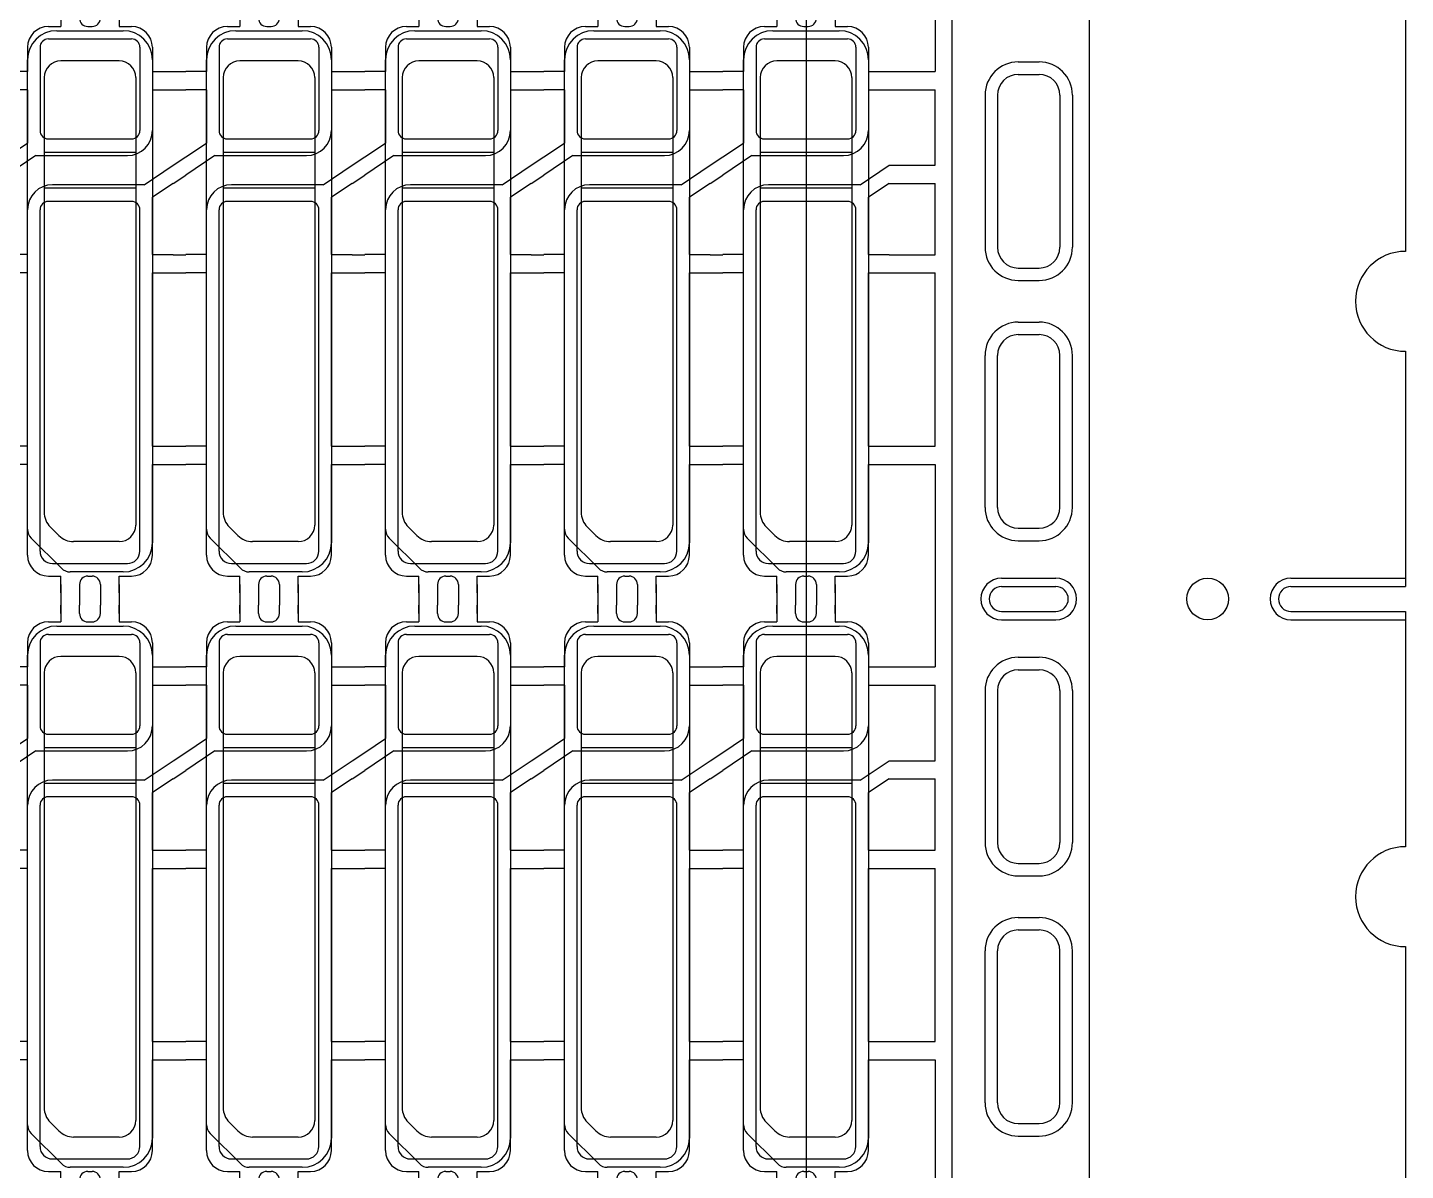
# Model space of a CAD drawing. Header units: millimetres. Extents: x -992 to 1678, y 98 to 1000.
# Drawn here: x -677.54 to -660.99, y 575.23 to 588.96 of the extents above; entities that cross this region are included whole.
import ezdxf

# ---------------------------------------------------------------- set-up
doc = ezdxf.new("R2010")
doc.units = ezdxf.units.MM
doc.linetypes.add('CENTER', pattern=[10.16, 6.35, -1.27, 1.27, -1.27])
doc.linetypes.add('HIDDEN', pattern=[1.905, 1.27, -0.635])
for name, color, linetype in [('1', 3, 'Continuous'), ('b etching', 1, 'Continuous'), ('CEN', 8, 'CENTER'), ('HID', 1, 'HIDDEN'), ('PPA', 2, 'Continuous')]:
    doc.layers.add(name, color=color, linetype=linetype)

# ---------------------------------------------------------------- blocks, each defined once
blk = doc.blocks.new('e1')
at = {"layer": '1'}
for p, q in [((-947.058, 906.581), (-947.058, 906.481)), ((-947.058, 906.481), (-947.058, 906.581)), ((-947.058, 906.581), (-947.058, 906.381)), ((-946.358, 906.581), (-946.358, 906.481)), ((-946.358, 906.481), (-946.358, 906.581)), ((-946.358, 906.581), (-946.358, 906.381)), ((-946.358, 906.381), (-946.208, 906.381)), ((-947.458, 906.131), (-947.458, 905.841)), ((-945.958, 906.131), (-945.958, 905.841)), ((-947.458, 905.841), (-947.708, 905.841)), ((-945.958, 905.841), (-945.708, 905.841)), ((-947.458, 905.621), (-947.708, 905.621)), ((-947.458, 905.621), (-947.458, 904.981)), ((-945.958, 905.621), (-945.958, 905.131)), ((-945.958, 905.621), (-945.708, 905.621)), ((-947.358, 904.831), (-946.258, 904.831)), ((-946.058, 904.481), (-947.158, 904.481)), ((-945.958, 903.641), (-945.958, 904.331)), ((-947.458, 903.641), (-947.458, 904.231)), ((-947.458, 903.641), (-947.708, 903.641)), ((-945.958, 903.641), (-945.708, 903.641)), ((-947.458, 903.421), (-947.708, 903.421)), ((-947.458, 901.341), (-947.458, 903.421)), ((-945.958, 901.341), (-945.958, 903.421)), ((-945.958, 903.421), (-945.708, 903.421)), ((-947.458, 901.341), (-947.708, 901.341)), ((-945.958, 901.341), (-945.708, 901.341)), ((-947.458, 901.121), (-947.708, 901.121)), ((-947.458, 900.031), (-947.458, 901.121)), ((-945.958, 900.031), (-945.958, 901.121)), ((-945.958, 901.121), (-945.708, 901.121)), ((-947.058, 899.581), (-947.058, 899.781)), ((-947.058, 899.581), (-947.058, 899.681)), ((-947.058, 899.681), (-947.058, 899.581)), ((-946.358, 899.781), (-946.208, 899.781)), ((-946.358, 899.581), (-946.358, 899.781)), ((-946.358, 899.581), (-946.358, 899.681)), ((-946.358, 899.681), (-946.358, 899.581))]:
    blk.add_line(p, q, dxfattribs=at)
at = {"layer": '1', "linetype": 'ByBlock'}
for p, q in [((-946.833, 906.481), (-946.833, 906.581)), ((-946.583, 906.481), (-946.583, 906.581)), ((-947.208, 906.381), (-947.058, 906.381)), ((-946.733, 906.381), (-946.683, 906.381)), ((-947.708, 904.814), (-947.458, 904.981)), ((-947.358, 904.831), (-947.708, 904.597)), ((-946.058, 904.481), (-945.708, 904.714)), ((-945.708, 904.497), (-945.958, 904.331)), ((-947.208, 899.781), (-947.058, 899.781)), ((-946.833, 899.681), (-946.833, 899.581)), ((-946.733, 899.781), (-946.683, 899.781)), ((-946.583, 899.681), (-946.583, 899.581))]:
    blk.add_line(p, q, dxfattribs=at)
for centre, start, end in [((-946.733, 906.481), 180, 270), ((-946.683, 906.481), 270, 0), ((-946.733, 899.681), 90, 180), ((-946.683, 899.681), 0, 90)]:
    blk.add_arc(centre, 0.1, start, end, dxfattribs=at)
at = {"layer": '1'}
for centre, radius, start, end in [((-947.208, 906.131), 0.25, 90, 180), ((-946.208, 906.131), 0.25, 0, 90), ((-946.258, 905.131), 0.3, 270, 0), ((-947.158, 904.181), 0.3, 90, 180), ((-947.208, 900.031), 0.25, 180, 270), ((-946.208, 900.031), 0.25, 270, 0)]:
    blk.add_arc(centre, radius, start, end, dxfattribs=at)
blk = doc.blocks.new('e2')
at = {"layer": 'b etching', "linetype": 'ByBlock'}
for p, q in [((-947.308, 906.131), (-947.308, 905.131)), ((-947.208, 906.231), (-946.208, 906.231)), ((-946.108, 906.131), (-946.108, 905.131)), ((-947.208, 905.031), (-946.208, 905.031)), ((-947.308, 900.081), (-947.308, 904.181)), ((-946.208, 904.281), (-947.208, 904.281)), ((-946.108, 900.081), (-946.108, 904.181)), ((-947.158, 899.931), (-946.258, 899.931))]:
    blk.add_line(p, q, dxfattribs=at)
for centre, radius, start, end in [((-947.208, 906.131), 0.1, 90, 180), ((-946.208, 906.131), 0.1, 360, 90), ((-947.208, 905.131), 0.1, 180, 270), ((-946.208, 905.131), 0.1, 270, 360), ((-947.208, 904.181), 0.1, 90, 180), ((-946.208, 904.181), 0.1, 0, 90), ((-947.158, 900.081), 0.15, 180, 270), ((-946.258, 900.081), 0.15, 270, 0)]:
    blk.add_arc(centre, radius, start, end, dxfattribs=at)

msp = doc.modelspace()

# ---------------------------------------------------------------- linework, layer by layer
at = {"layer": '1', "linetype": 'ByBlock'}
for p, q in [((-666.63553085, 590.86062093), (-666.63553085, 588.43062093)), ((-660.98553085, 589.09562093), (-660.98553085, 586.27062093)), ((-675.78553085, 588.43062093), (-675.63553085, 588.43062093)), ((-673.63553085, 588.43062093), (-673.48553085, 588.43062093)), ((-671.48553085, 588.43062093), (-671.33553085, 588.43062093)), ((-669.33553085, 588.43062093), (-669.18553085, 588.43062093)), ((-667.18553085, 588.43062093), (-666.63553085, 588.43062093)), ((-675.78553085, 588.21062093), (-675.63553085, 588.21062093)), ((-673.63553085, 588.21062093), (-673.48553085, 588.21062093)), ((-671.48553085, 588.21062093), (-671.33553085, 588.21062093)), ((-669.33553085, 588.21062093), (-669.18553085, 588.21062093)), ((-667.18553085, 588.21062093), (-666.63553085, 588.21062093)), ((-666.63553085, 587.30395426), (-666.63553085, 588.21062093)), ((-675.78553085, 587.30395426), (-675.63553085, 587.40395426)), ((-673.63553085, 587.30395426), (-673.48553085, 587.40395426)), ((-671.48553085, 587.30395426), (-671.33553085, 587.40395426)), ((-669.33553085, 587.30395426), (-669.18553085, 587.40395426)), ((-667.18553085, 587.30395426), (-666.63553085, 587.30395426)), ((-675.78553085, 587.08728759), (-675.63553085, 587.18728759)), ((-673.63553085, 587.08728759), (-673.48553085, 587.18728759)), ((-671.48553085, 587.08728759), (-671.33553085, 587.18728759)), ((-669.33553085, 587.08728759), (-669.18553085, 587.18728759)), ((-667.18553085, 587.08728759), (-666.63553085, 587.08728759)), ((-666.63553085, 586.23062093), (-666.63553085, 587.08728759)), ((-675.78553085, 586.23062093), (-675.63553085, 586.23062093)), ((-673.63553085, 586.23062093), (-673.48553085, 586.23062093)), ((-671.48553085, 586.23062093), (-671.33553085, 586.23062093)), ((-669.33553085, 586.23062093), (-669.18553085, 586.23062093)), ((-667.18553085, 586.23062093), (-666.63553085, 586.23062093)), ((-675.78553085, 586.01062093), (-675.63553085, 586.01062093)), ((-673.63553085, 586.01062093), (-673.48553085, 586.01062093)), ((-671.48553085, 586.01062093), (-671.33553085, 586.01062093)), ((-669.33553085, 586.01062093), (-669.18553085, 586.01062093)), ((-667.18553085, 586.01062093), (-666.63553085, 586.01062093)), ((-666.63553085, 583.93062093), (-666.63553085, 586.01062093)), ((-660.98553085, 585.07062093), (-660.98553085, 582.24562093)), ((-675.78553085, 583.93062093), (-675.63553085, 583.93062093)), ((-673.63553085, 583.93062093), (-673.48553085, 583.93062093)), ((-671.48553085, 583.93062093), (-671.33553085, 583.93062093)), ((-669.33553085, 583.93062093), (-669.18553085, 583.93062093)), ((-667.18553085, 583.93062093), (-666.63553085, 583.93062093)), ((-675.78553085, 583.71062093), (-675.63553085, 583.71062093)), ((-673.63553085, 583.71062093), (-673.48553085, 583.71062093)), ((-671.48553085, 583.71062093), (-671.33553085, 583.71062093)), ((-669.33553085, 583.71062093), (-669.18553085, 583.71062093)), ((-667.18553085, 583.71062093), (-666.63553085, 583.71062093)), ((-666.63553085, 583.71062093), (-666.63553085, 581.28062093)), ((-677.13553085, 582.17062093), (-677.13553085, 582.02062093)), ((-676.91053085, 582.17062093), (-676.91053085, 582.02062093)), ((-676.66053085, 582.17062093), (-676.66053085, 582.02062093)), ((-676.43553085, 582.17062093), (-676.43553085, 582.02062093)), ((-674.98553085, 582.17062093), (-674.98553085, 582.02062093)), ((-674.76053085, 582.17062093), (-674.76053085, 582.02062093)), ((-674.51053085, 582.17062093), (-674.51053085, 582.02062093)), ((-674.28553085, 582.17062093), (-674.28553085, 582.02062093)), ((-672.83553085, 582.17062093), (-672.83553085, 582.02062093)), ((-672.61053085, 582.17062093), (-672.61053085, 582.02062093)), ((-672.36053085, 582.17062093), (-672.36053085, 582.02062093)), ((-672.13553085, 582.17062093), (-672.13553085, 582.02062093)), ((-670.68553085, 582.17062093), (-670.68553085, 582.02062093)), ((-670.46053085, 582.17062093), (-670.46053085, 582.02062093)), ((-670.21053085, 582.17062093), (-670.21053085, 582.02062093)), ((-669.98553085, 582.17062093), (-669.98553085, 582.02062093)), ((-668.53553085, 582.17062093), (-668.53553085, 582.02062093)), ((-668.31053085, 582.17062093), (-668.31053085, 582.02062093)), ((-668.06053085, 582.17062093), (-668.06053085, 582.02062093)), ((-667.83553085, 582.17062093), (-667.83553085, 582.02062093)), ((-660.98553085, 581.94562093), (-660.98553085, 579.12062093)), ((-675.78553085, 581.28062093), (-675.63553085, 581.28062093)), ((-673.63553085, 581.28062093), (-673.48553085, 581.28062093)), ((-671.48553085, 581.28062093), (-671.33553085, 581.28062093)), ((-669.33553085, 581.28062093), (-669.18553085, 581.28062093)), ((-667.18553085, 581.28062093), (-666.63553085, 581.28062093)), ((-675.78553085, 581.06062093), (-675.63553085, 581.06062093)), ((-673.63553085, 581.06062093), (-673.48553085, 581.06062093)), ((-671.48553085, 581.06062093), (-671.33553085, 581.06062093)), ((-669.33553085, 581.06062093), (-669.18553085, 581.06062093)), ((-667.18553085, 581.06062093), (-666.63553085, 581.06062093)), ((-666.63553085, 580.15395426), (-666.63553085, 581.06062093)), ((-675.78553085, 580.15395426), (-675.63553085, 580.25395426)), ((-673.63553085, 580.15395426), (-673.48553085, 580.25395426)), ((-671.48553085, 580.15395426), (-671.33553085, 580.25395426)), ((-669.33553085, 580.15395426), (-669.18553085, 580.25395426)), ((-667.18553085, 580.15395426), (-666.63553085, 580.15395426)), ((-675.78553085, 579.93728759), (-675.63553085, 580.03728759)), ((-673.63553085, 579.93728759), (-673.48553085, 580.03728759)), ((-671.48553085, 579.93728759), (-671.33553085, 580.03728759)), ((-669.33553085, 579.93728759), (-669.18553085, 580.03728759)), ((-667.18553085, 579.93728759), (-666.63553085, 579.93728759)), ((-666.63553085, 579.08062093), (-666.63553085, 579.93728759)), ((-675.78553085, 579.08062093), (-675.63553085, 579.08062093)), ((-673.63553085, 579.08062093), (-673.48553085, 579.08062093)), ((-671.48553085, 579.08062093), (-671.33553085, 579.08062093)), ((-669.33553085, 579.08062093), (-669.18553085, 579.08062093)), ((-667.18553085, 579.08062093), (-666.63553085, 579.08062093)), ((-675.78553085, 578.86062093), (-675.63553085, 578.86062093)), ((-673.63553085, 578.86062093), (-673.48553085, 578.86062093)), ((-671.48553085, 578.86062093), (-671.33553085, 578.86062093)), ((-669.33553085, 578.86062093), (-669.18553085, 578.86062093)), ((-667.18553085, 578.86062093), (-666.63553085, 578.86062093)), ((-666.63553085, 576.78062093), (-666.63553085, 578.86062093)), ((-660.98553085, 577.92062093), (-660.98553085, 575.09562093)), ((-675.78553085, 576.78062093), (-675.63553085, 576.78062093)), ((-673.63553085, 576.78062093), (-673.48553085, 576.78062093)), ((-671.48553085, 576.78062093), (-671.33553085, 576.78062093)), ((-669.33553085, 576.78062093), (-669.18553085, 576.78062093)), ((-667.18553085, 576.78062093), (-666.63553085, 576.78062093)), ((-675.78553085, 576.56062093), (-675.63553085, 576.56062093)), ((-673.63553085, 576.56062093), (-673.48553085, 576.56062093)), ((-671.48553085, 576.56062093), (-671.33553085, 576.56062093)), ((-669.33553085, 576.56062093), (-669.18553085, 576.56062093)), ((-667.18553085, 576.56062093), (-666.63553085, 576.56062093)), ((-666.63553085, 576.56062093), (-666.63553085, 574.13062093))]:
    msp.add_line(p, q, dxfattribs=at)
at = {"layer": '1'}
for p, q in [((-665.63553085, 588.39562093), (-665.38553085, 588.39562093)), ((-665.88553085, 588.14562093), (-665.88553085, 586.32062093)), ((-665.13553085, 588.14562093), (-665.13553085, 586.32062093)), ((-665.63553085, 586.07062093), (-665.38553085, 586.07062093)), ((-665.63553085, 585.27062093), (-665.38553085, 585.27062093)), ((-665.88553085, 583.19562093), (-665.88553085, 585.02062093)), ((-665.13553085, 583.19562093), (-665.13553085, 585.02062093)), ((-665.63553085, 582.94562093), (-665.38553085, 582.94562093)), ((-665.83553085, 582.24562093), (-665.18553085, 582.24562093)), ((-665.83553085, 582.24562093), (-665.18553085, 582.24562093)), ((-662.36053085, 582.24562093), (-660.98553085, 582.24562093)), ((-665.83553085, 581.94562093), (-665.18553085, 581.94562093)), ((-665.83553085, 581.94562093), (-665.18553085, 581.94562093)), ((-662.36053085, 581.94562093), (-660.98553085, 581.94562093)), ((-665.63553085, 581.24562093), (-665.38553085, 581.24562093)), ((-665.88553085, 580.99562093), (-665.88553085, 579.17062093)), ((-665.13553085, 580.99562093), (-665.13553085, 579.17062093)), ((-665.63553085, 578.92062093), (-665.38553085, 578.92062093)), ((-665.63553085, 578.12062093), (-665.38553085, 578.12062093)), ((-665.88553085, 576.04562093), (-665.88553085, 577.87062093)), ((-665.13553085, 576.04562093), (-665.13553085, 577.87062093)), ((-665.63553085, 575.79562093), (-665.38553085, 575.79562093))]:
    msp.add_line(p, q, dxfattribs=at)
msp.add_circle((-663.36053085, 582.09562093), 0.25, dxfattribs=at)
for centre, radius, start, end in [((-665.63553085, 588.14562093), 0.25, 90, 180), ((-665.38553085, 588.14562093), 0.25, 0, 90), ((-665.63553085, 586.32062093), 0.25, 180, 270), ((-665.38553085, 586.32062093), 0.25, 270, 0), ((-660.98553085, 585.67062093), 0.6, 90, 270), ((-665.63553085, 585.02062093), 0.25, 90, 180), ((-665.38553085, 585.02062093), 0.25, 360, 90), ((-665.63553085, 583.19562093), 0.25, 180, 270), ((-665.38553085, 583.19562093), 0.25, 270, 360), ((-665.83553085, 582.09562093), 0.15, 90, 270), ((-665.83553085, 582.09562093), 0.15, 90, 270), ((-665.18553085, 582.09562093), 0.15, 270, 90), ((-665.18553085, 582.09562093), 0.15, 270, 90), ((-662.36053085, 582.09562093), 0.15, 90, 270), ((-662.36053085, 582.09562093), 0.15, 90, 270), ((-665.63553085, 580.99562093), 0.25, 90, 180), ((-665.38553085, 580.99562093), 0.25, 0, 90), ((-665.63553085, 579.17062093), 0.25, 180, 270), ((-665.38553085, 579.17062093), 0.25, 270, 0), ((-660.98553085, 578.52062093), 0.6, 90, 270), ((-665.63553085, 577.87062093), 0.25, 90, 180), ((-665.38553085, 577.87062093), 0.25, 360, 90), ((-665.63553085, 576.04562093), 0.25, 180, 270), ((-665.38553085, 576.04562093), 0.25, 270, 360)]:
    msp.add_arc(centre, radius, start, end, dxfattribs=at)
at = {"layer": 'CEN', "linetype": 'ByBlock'}
msp.add_line((-668.18553085, 604.77062093), (-668.18553085, 537.97062093), dxfattribs=at)
at = {"layer": 'HID', "linetype": 'ByBlock'}
for p, q in [((-666.43553085, 596.62062093), (-666.43553085, 546.12062093)), ((-665.63553085, 588.54562093), (-665.38553085, 588.54562093)), ((-666.03553085, 588.14562093), (-666.03553085, 586.32062093)), ((-664.98553085, 588.14562093), (-664.98553085, 586.32062093)), ((-665.63553085, 585.92062093), (-665.38553085, 585.92062093)), ((-665.63553085, 585.42062093), (-665.38553085, 585.42062093)), ((-666.03553085, 583.19562093), (-666.03553085, 585.02062093)), ((-664.98553085, 583.19562093), (-664.98553085, 585.02062093)), ((-665.63553085, 582.79562093), (-665.38553085, 582.79562093)), ((-665.83553085, 582.34562093), (-665.18553085, 582.34562093)), ((-662.36053085, 582.34562093), (-660.98553085, 582.34562093)), ((-665.83553085, 581.84562093), (-665.18553085, 581.84562093)), ((-662.36053085, 581.84562093), (-660.98553085, 581.84562093)), ((-665.63553085, 581.39562093), (-665.38553085, 581.39562093)), ((-666.03553085, 580.99562093), (-666.03553085, 579.17062093)), ((-664.98553085, 580.99562093), (-664.98553085, 579.17062093)), ((-665.63553085, 578.77062093), (-665.38553085, 578.77062093)), ((-665.63553085, 578.27062093), (-665.38553085, 578.27062093)), ((-666.03553085, 576.04562093), (-666.03553085, 577.87062093)), ((-664.98553085, 576.04562093), (-664.98553085, 577.87062093)), ((-665.63553085, 575.64562093), (-665.38553085, 575.64562093))]:
    msp.add_line(p, q, dxfattribs=at)
for centre, radius, start, end in [((-665.63553085, 588.14562093), 0.4, 90, 180), ((-665.38553085, 588.14562093), 0.4, 0, 90), ((-665.63553085, 586.32062093), 0.4, 180, 270), ((-665.38553085, 586.32062093), 0.4, 270, 0), ((-665.63553085, 585.02062093), 0.4, 90, 180), ((-665.38553085, 585.02062093), 0.4, 360, 90), ((-665.63553085, 583.19562093), 0.4, 180, 270), ((-665.38553085, 583.19562093), 0.4, 270, 360), ((-665.83553085, 582.09562093), 0.25, 90, 270), ((-665.18553085, 582.09562093), 0.25, 270, 90), ((-662.36053085, 582.09562093), 0.25, 90, 270), ((-665.63553085, 580.99562093), 0.4, 90, 180), ((-665.38553085, 580.99562093), 0.4, 0, 90), ((-665.63553085, 579.17062093), 0.4, 180, 270), ((-665.38553085, 579.17062093), 0.4, 270, 0), ((-665.63553085, 577.87062093), 0.4, 90, 180), ((-665.38553085, 577.87062093), 0.4, 360, 90), ((-665.63553085, 576.04562093), 0.4, 180, 270), ((-665.38553085, 576.04562093), 0.4, 270, 360)]:
    msp.add_arc(centre, radius, start, end, dxfattribs=at)
at = {"layer": 'PPA', "linetype": 'ByBlock'}
for p, q in [((-664.78553085, 598.42062093), (-664.78553085, 544.32062093)), ((-677.18553085, 588.92062093), (-676.38553085, 588.92062093)), ((-675.03553085, 588.92062093), (-674.23553085, 588.92062093)), ((-672.88553085, 588.92062093), (-672.08553085, 588.92062093)), ((-670.73553085, 588.92062093), (-669.93553085, 588.92062093)), ((-668.58553085, 588.92062093), (-667.78553085, 588.92062093)), ((-677.53553085, 582.93275296), (-677.53553085, 588.57062093)), ((-676.43553085, 588.55698456), (-677.13553085, 588.55698456)), ((-676.03553085, 588.57062093), (-676.03553085, 582.77062093)), ((-675.38553085, 582.93275296), (-675.38553085, 588.57062093)), ((-674.28553085, 588.55698456), (-674.98553085, 588.55698456)), ((-673.88553085, 588.57062093), (-673.88553085, 582.77062093)), ((-673.23553085, 582.93275296), (-673.23553085, 588.57062093)), ((-672.13553085, 588.55698456), (-672.83553085, 588.55698456)), ((-671.73553085, 588.57062093), (-671.73553085, 582.77062093)), ((-671.08553085, 582.93275296), (-671.08553085, 588.57062093)), ((-669.98553085, 588.55698456), (-670.68553085, 588.55698456)), ((-669.58553085, 588.57062093), (-669.58553085, 582.77062093)), ((-668.93553085, 582.93275296), (-668.93553085, 588.57062093)), ((-667.83553085, 588.55698456), (-668.53553085, 588.55698456)), ((-667.43553085, 588.57062093), (-667.43553085, 582.77062093)), ((-677.33553085, 588.35698456), (-677.33553085, 583.13781068)), ((-676.23553085, 588.35698456), (-676.23553085, 582.98425729)), ((-675.18553085, 588.35698456), (-675.18553085, 583.13781068)), ((-674.08553085, 588.35698456), (-674.08553085, 582.98425729)), ((-673.03553085, 588.35698456), (-673.03553085, 583.13781068)), ((-671.93553085, 588.35698456), (-671.93553085, 582.98425729)), ((-670.88553085, 588.35698456), (-670.88553085, 583.13781068)), ((-669.78553085, 588.35698456), (-669.78553085, 582.98425729)), ((-668.73553085, 588.35698456), (-668.73553085, 583.13781068)), ((-667.63553085, 588.35698456), (-667.63553085, 582.98425729)), ((-677.33553085, 587.46062093), (-676.23553085, 587.46062093)), ((-675.18553085, 587.46062093), (-674.08553085, 587.46062093)), ((-673.03553085, 587.46062093), (-671.93553085, 587.46062093)), ((-670.88553085, 587.46062093), (-669.78553085, 587.46062093)), ((-668.73553085, 587.46062093), (-667.63553085, 587.46062093)), ((-676.23553085, 587.03062093), (-677.33553085, 587.03062093)), ((-674.08553085, 587.03062093), (-675.18553085, 587.03062093)), ((-671.93553085, 587.03062093), (-673.03553085, 587.03062093)), ((-669.78553085, 587.03062093), (-670.88553085, 587.03062093)), ((-667.63553085, 587.03062093), (-668.73553085, 587.03062093)), ((-677.26230754, 582.96103399), (-677.15875415, 582.8574806)), ((-675.11230754, 582.96103399), (-675.00875415, 582.8574806)), ((-672.96230754, 582.96103399), (-672.85875415, 582.8574806)), ((-670.81230754, 582.96103399), (-670.70875415, 582.8574806)), ((-668.66230754, 582.96103399), (-668.55875415, 582.8574806)), ((-677.49159687, 582.82668695), (-677.12946483, 582.46455491)), ((-676.43553085, 582.78425729), (-676.98197746, 582.78425729)), ((-675.34159687, 582.82668695), (-674.97946483, 582.46455491)), ((-674.28553085, 582.78425729), (-674.83197746, 582.78425729)), ((-673.19159687, 582.82668695), (-672.82946483, 582.46455491)), ((-672.13553085, 582.78425729), (-672.68197746, 582.78425729)), ((-671.04159687, 582.82668695), (-670.67946483, 582.46455491)), ((-669.98553085, 582.78425729), (-670.53197746, 582.78425729)), ((-668.89159687, 582.82668695), (-668.52946483, 582.46455491)), ((-667.83553085, 582.78425729), (-668.38197746, 582.78425729)), ((-676.38553085, 582.42062093), (-677.02339881, 582.42062093)), ((-674.23553085, 582.42062093), (-674.87339881, 582.42062093)), ((-672.08553085, 582.42062093), (-672.72339881, 582.42062093)), ((-669.93553085, 582.42062093), (-670.57339881, 582.42062093)), ((-667.78553085, 582.42062093), (-668.42339881, 582.42062093)), ((-677.18553085, 581.77062093), (-676.38553085, 581.77062093)), ((-675.03553085, 581.77062093), (-674.23553085, 581.77062093)), ((-672.88553085, 581.77062093), (-672.08553085, 581.77062093)), ((-670.73553085, 581.77062093), (-669.93553085, 581.77062093)), ((-668.58553085, 581.77062093), (-667.78553085, 581.77062093)), ((-677.53553085, 575.78275296), (-677.53553085, 581.42062093)), ((-676.43553085, 581.40698456), (-677.13553085, 581.40698456)), ((-676.03553085, 581.42062093), (-676.03553085, 575.62062093)), ((-675.38553085, 575.78275296), (-675.38553085, 581.42062093)), ((-674.28553085, 581.40698456), (-674.98553085, 581.40698456)), ((-673.88553085, 581.42062093), (-673.88553085, 575.62062093)), ((-673.23553085, 575.78275296), (-673.23553085, 581.42062093)), ((-672.13553085, 581.40698456), (-672.83553085, 581.40698456)), ((-671.73553085, 581.42062093), (-671.73553085, 575.62062093)), ((-671.08553085, 575.78275296), (-671.08553085, 581.42062093)), ((-669.98553085, 581.40698456), (-670.68553085, 581.40698456)), ((-669.58553085, 581.42062093), (-669.58553085, 575.62062093)), ((-668.93553085, 575.78275296), (-668.93553085, 581.42062093)), ((-667.83553085, 581.40698456), (-668.53553085, 581.40698456)), ((-667.43553085, 581.42062093), (-667.43553085, 575.62062093)), ((-677.33553085, 581.20698456), (-677.33553085, 575.98781068)), ((-676.23553085, 581.20698456), (-676.23553085, 575.83425729)), ((-675.18553085, 581.20698456), (-675.18553085, 575.98781068)), ((-674.08553085, 581.20698456), (-674.08553085, 575.83425729)), ((-673.03553085, 581.20698456), (-673.03553085, 575.98781068)), ((-671.93553085, 581.20698456), (-671.93553085, 575.83425729)), ((-670.88553085, 581.20698456), (-670.88553085, 575.98781068)), ((-669.78553085, 581.20698456), (-669.78553085, 575.83425729)), ((-668.73553085, 581.20698456), (-668.73553085, 575.98781068)), ((-667.63553085, 581.20698456), (-667.63553085, 575.83425729)), ((-677.33553085, 580.31062093), (-676.23553085, 580.31062093)), ((-675.18553085, 580.31062093), (-674.08553085, 580.31062093)), ((-673.03553085, 580.31062093), (-671.93553085, 580.31062093)), ((-670.88553085, 580.31062093), (-669.78553085, 580.31062093)), ((-668.73553085, 580.31062093), (-667.63553085, 580.31062093)), ((-676.23553085, 579.88062093), (-677.33553085, 579.88062093)), ((-674.08553085, 579.88062093), (-675.18553085, 579.88062093)), ((-671.93553085, 579.88062093), (-673.03553085, 579.88062093)), ((-669.78553085, 579.88062093), (-670.88553085, 579.88062093)), ((-667.63553085, 579.88062093), (-668.73553085, 579.88062093)), ((-677.26230754, 575.81103399), (-677.15875415, 575.7074806)), ((-675.11230754, 575.81103399), (-675.00875415, 575.7074806)), ((-672.96230754, 575.81103399), (-672.85875415, 575.7074806)), ((-670.81230754, 575.81103399), (-670.70875415, 575.7074806)), ((-668.66230754, 575.81103399), (-668.55875415, 575.7074806)), ((-677.49159687, 575.67668695), (-677.12946483, 575.31455491)), ((-676.43553085, 575.63425729), (-676.98197746, 575.63425729)), ((-675.34159687, 575.67668695), (-674.97946483, 575.31455491)), ((-674.28553085, 575.63425729), (-674.83197746, 575.63425729)), ((-673.19159687, 575.67668695), (-672.82946483, 575.31455491)), ((-672.13553085, 575.63425729), (-672.68197746, 575.63425729)), ((-671.04159687, 575.67668695), (-670.67946483, 575.31455491)), ((-669.98553085, 575.63425729), (-670.53197746, 575.63425729)), ((-668.89159687, 575.67668695), (-668.52946483, 575.31455491)), ((-667.83553085, 575.63425729), (-668.38197746, 575.63425729)), ((-676.38553085, 575.27062093), (-677.02339881, 575.27062093)), ((-674.23553085, 575.27062093), (-674.87339881, 575.27062093)), ((-672.08553085, 575.27062093), (-672.72339881, 575.27062093)), ((-669.93553085, 575.27062093), (-670.57339881, 575.27062093)), ((-667.78553085, 575.27062093), (-668.42339881, 575.27062093))]:
    msp.add_line(p, q, dxfattribs=at)
for centre, radius, start, end in [((-677.18553085, 588.57062093), 0.35, 90, 180), ((-676.38553085, 588.57062093), 0.35, 0, 90), ((-675.03553085, 588.57062093), 0.35, 90, 180), ((-674.23553085, 588.57062093), 0.35, 0, 90), ((-672.88553085, 588.57062093), 0.35, 90, 180), ((-672.08553085, 588.57062093), 0.35, 0, 90), ((-670.73553085, 588.57062093), 0.35, 90, 180), ((-669.93553085, 588.57062093), 0.35, 0, 90), ((-668.58553085, 588.57062093), 0.35, 90, 180), ((-667.78553085, 588.57062093), 0.35, 0, 90), ((-677.13553085, 588.35698456), 0.2, 90, 180), ((-676.43553085, 588.35698456), 0.2, 0, 90), ((-674.98553085, 588.35698456), 0.2, 90, 180), ((-674.28553085, 588.35698456), 0.2, 0, 90), ((-672.83553085, 588.35698456), 0.2, 90, 180), ((-672.13553085, 588.35698456), 0.2, 0, 90), ((-670.68553085, 588.35698456), 0.2, 90, 180), ((-669.98553085, 588.35698456), 0.2, 0, 90), ((-668.53553085, 588.35698456), 0.2, 90, 180), ((-667.83553085, 588.35698456), 0.2, 0, 90), ((-677.08553085, 583.13781068), 0.25, 180, 225), ((-674.93553085, 583.13781068), 0.25, 180, 225), ((-672.78553085, 583.13781068), 0.25, 180, 225), ((-670.63553085, 583.13781068), 0.25, 180, 225), ((-668.48553085, 583.13781068), 0.25, 180, 225), ((-677.38553085, 582.93275296), 0.15, 180, 225), ((-676.43553085, 582.98425729), 0.2, 270, 0), ((-675.23553085, 582.93275296), 0.15, 180, 225), ((-674.28553085, 582.98425729), 0.2, 270, 0), ((-673.08553085, 582.93275296), 0.15, 180, 225), ((-672.13553085, 582.98425729), 0.2, 270, 0), ((-670.93553085, 582.93275296), 0.15, 180, 225), ((-669.98553085, 582.98425729), 0.2, 270, 0), ((-668.78553085, 582.93275296), 0.15, 180, 225), ((-667.83553085, 582.98425729), 0.2, 270, 0), ((-676.98197746, 583.03425729), 0.25, 225, 270), ((-676.38553085, 582.77062093), 0.35, 270, 0), ((-674.83197746, 583.03425729), 0.25, 225, 270), ((-674.23553085, 582.77062093), 0.35, 270, 0), ((-672.68197746, 583.03425729), 0.25, 225, 270), ((-672.08553085, 582.77062093), 0.35, 270, 0), ((-670.53197746, 583.03425729), 0.25, 225, 270), ((-669.93553085, 582.77062093), 0.35, 270, 0), ((-668.38197746, 583.03425729), 0.25, 225, 270), ((-667.78553085, 582.77062093), 0.35, 270, 0), ((-677.02339881, 582.57062093), 0.15, 225, 270), ((-674.87339881, 582.57062093), 0.15, 225, 270), ((-672.72339881, 582.57062093), 0.15, 225, 270), ((-670.57339881, 582.57062093), 0.15, 225, 270), ((-668.42339881, 582.57062093), 0.15, 225, 270), ((-677.18553085, 581.42062093), 0.35, 90, 180), ((-676.38553085, 581.42062093), 0.35, 0, 90), ((-675.03553085, 581.42062093), 0.35, 90, 180), ((-674.23553085, 581.42062093), 0.35, 0, 90), ((-672.88553085, 581.42062093), 0.35, 90, 180), ((-672.08553085, 581.42062093), 0.35, 0, 90), ((-670.73553085, 581.42062093), 0.35, 90, 180), ((-669.93553085, 581.42062093), 0.35, 0, 90), ((-668.58553085, 581.42062093), 0.35, 90, 180), ((-667.78553085, 581.42062093), 0.35, 0, 90), ((-677.13553085, 581.20698456), 0.2, 90, 180), ((-676.43553085, 581.20698456), 0.2, 0, 90), ((-674.98553085, 581.20698456), 0.2, 90, 180), ((-674.28553085, 581.20698456), 0.2, 0, 90), ((-672.83553085, 581.20698456), 0.2, 90, 180), ((-672.13553085, 581.20698456), 0.2, 0, 90), ((-670.68553085, 581.20698456), 0.2, 90, 180), ((-669.98553085, 581.20698456), 0.2, 0, 90), ((-668.53553085, 581.20698456), 0.2, 90, 180), ((-667.83553085, 581.20698456), 0.2, 0, 90), ((-677.08553085, 575.98781068), 0.25, 180, 225), ((-674.93553085, 575.98781068), 0.25, 180, 225), ((-672.78553085, 575.98781068), 0.25, 180, 225), ((-670.63553085, 575.98781068), 0.25, 180, 225), ((-668.48553085, 575.98781068), 0.25, 180, 225), ((-677.38553085, 575.78275296), 0.15, 180, 225), ((-676.43553085, 575.83425729), 0.2, 270, 0), ((-675.23553085, 575.78275296), 0.15, 180, 225), ((-674.28553085, 575.83425729), 0.2, 270, 0), ((-673.08553085, 575.78275296), 0.15, 180, 225), ((-672.13553085, 575.83425729), 0.2, 270, 0), ((-670.93553085, 575.78275296), 0.15, 180, 225), ((-669.98553085, 575.83425729), 0.2, 270, 0), ((-668.78553085, 575.78275296), 0.15, 180, 225), ((-667.83553085, 575.83425729), 0.2, 270, 0), ((-676.98197746, 575.88425729), 0.25, 225, 270), ((-676.38553085, 575.62062093), 0.35, 270, 0), ((-674.83197746, 575.88425729), 0.25, 225, 270), ((-674.23553085, 575.62062093), 0.35, 270, 0), ((-672.68197746, 575.88425729), 0.25, 225, 270), ((-672.08553085, 575.62062093), 0.35, 270, 0), ((-670.53197746, 575.88425729), 0.25, 225, 270), ((-669.93553085, 575.62062093), 0.35, 270, 0), ((-668.38197746, 575.88425729), 0.25, 225, 270), ((-667.78553085, 575.62062093), 0.35, 270, 0), ((-677.02339881, 575.42062093), 0.15, 225, 270), ((-674.87339881, 575.42062093), 0.15, 225, 270), ((-672.72339881, 575.42062093), 0.15, 225, 270), ((-670.57339881, 575.42062093), 0.15, 225, 270), ((-668.42339881, 575.42062093), 0.15, 225, 270)]:
    msp.add_arc(centre, radius, start, end, dxfattribs=at)

# ---------------------------------------------------------------- block references
at = {"linetype": 'ByBlock'}
for name, p in [('e1', (269.92201547, -317.41006667)), ('e1', (272.07201547, -317.41006667)), ('e1', (274.22201547, -317.41006667)), ('e1', (276.37201547, -317.41006667)), ('e1', (278.52201547, -317.41006667)), ('e2', (269.92201547, -317.41006667)), ('e2', (272.07201547, -317.41006667)), ('e2', (274.22201547, -317.41006667)), ('e2', (276.37201547, -317.41006667)), ('e2', (278.52201547, -317.41006667)), ('e1', (269.92201547, -324.56006667)), ('e1', (272.07201547, -324.56006667)), ('e1', (274.22201547, -324.56006667)), ('e1', (276.37201547, -324.56006667)), ('e1', (278.52201547, -324.56006667)), ('e2', (269.92201547, -324.56006667)), ('e2', (272.07201547, -324.56006667)), ('e2', (274.22201547, -324.56006667)), ('e2', (276.37201547, -324.56006667)), ('e2', (278.52201547, -324.56006667))]:
    msp.add_blockref(name, p, dxfattribs=at)

doc.saveas('drawing.dxf')
